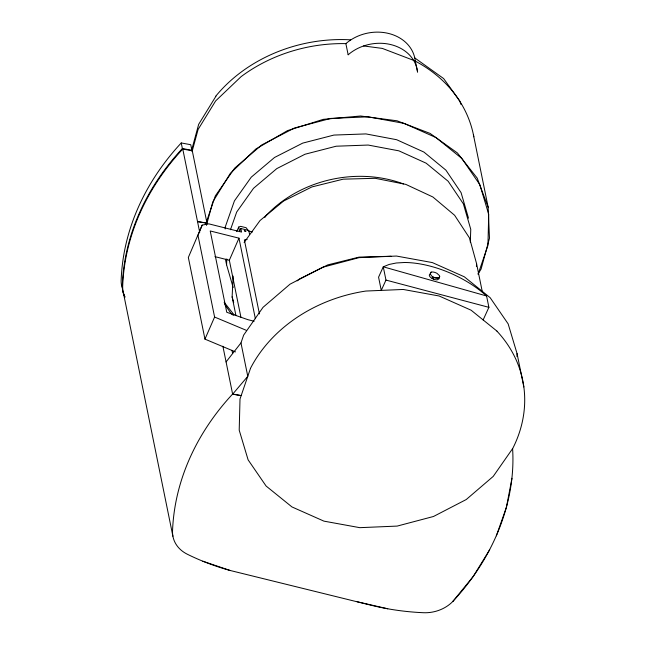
<?xml version="1.0" encoding="UTF-8"?>
<svg xmlns="http://www.w3.org/2000/svg" width="645" height="645" viewBox="0 0 645 645"><rect width="100%" height="100%" fill="white"/><g stroke="black" fill="none" stroke-linecap="round" stroke-linejoin="round"><path stroke-width="0.97" d="M516.976 356.572L517.048 353.557L508.147 323.871L490.16 297.692L464.303 276.786L432.335 262.579L396.449 256.049L359.08 257.637L322.782 267.232L290.016 284.179L263.031 307.326L243.657 335.102L240.972 342.922L226.072 361.926M225.178 228.967L225.25 226.992L234.425 200.885L251.244 177.173L274.536 157.469L302.731 143.109L333.908 135.071L365.933 133.918L396.627 139.707L423.894 152.059L445.888 170.127L461.094 192.678L468.496 218.179M233.159 287.509L226.589 264.837L226.79 258.903M470.31 242.181L470.761 229.322L463.36 203.82L448.154 181.261L426.16 163.193L398.892 150.841L368.198 145.052L336.174 146.213L305.004 154.244L276.802 168.603L253.509 188.316L236.691 212.028L230.467 229.741M430.134 273.698L431.263 272.109L430.538 272.521C429.272 276.407 436.318 279.237 439.414 277.632L439.543 275.697L436.996 273.359A5.337 2.556 24.4 0 0 432.142 272.005L431.207 272.166M439.834 276.431L438.689 278.051L435.448 277.85M235.949 315.615L232.127 296.869L233.127 276.084M476.421 266.554L476.558 263.571L469.512 237.989L454.612 215.277L432.876 196.991L405.794 184.381L375.205 178.302L343.196 179.165L311.938 186.921L283.582 201.03L260.04 220.534L244.108 242.488M489.7 549.709L473.277 576.388L452.951 601.293C490.974 560.465 516.145 505.148 512.606 448.622L493.231 476.389L466.238 499.536L433.48 516.492L397.175 526.086L359.805 527.666L323.919 521.136L291.959 506.938L266.103 486.032L248.107 459.845L239.206 430.167L240.005 399.013L250.453 368.513M511.969 478.292L506.398 507.357L496.352 535.842M191.42 150.962L198.668 124.332L215.97 96.161M206.811 222.235L192.283 150.817L198.088 129.476L215.624 100.943L241.101 76.642A144.085 118.89 -11.5 0 1 345.873 43.634A41.28 34.064 -11.5 0 1 388.806 33.508A41.28 34.064 -11.5 0 1 415.259 61.017M206.489 225.105L212.818 201.861L230.346 173.328L255.823 149.035L287.509 130.621L323.25 119.357L360.603 116.003L397.03 120.792L430.038 133.394L457.386 152.954L477.211 178.141L488.152 207.222L489.482 238.239L481.089 269.062L478.058 274.004M206.456 224.944L206.053 222.977L215.333 195.887L234.707 168.119L261.693 144.964L294.459 128.016L330.756 118.422L368.126 116.834L404.012 123.364L435.98 137.57L461.836 158.477L479.824 184.663L488.725 214.342L487.926 245.495L478.138 274.085M249.518 234.054L248.793 230.491L240.835 228.499L241.561 232.063L208.778 223.847L202.167 225.105L197.983 235.377L214.6 317.05L204.957 339.133L235.514 351.912M202.167 225.105L188.34 257.452L204.957 339.133M236.715 231.619L238.706 227.064L240.617 226.347L246.148 227.733L248.107 230.338M239.489 231.587L240.835 228.499M240.924 317.243L229.33 260.249L238.972 238.166L210.23 230.966L226.766 312.277L247.825 319.654L254.154 321.242M486.58 295.966L383.267 266.812L385.968 280.083L381.26 290.395L378.575 277.173L383.267 266.812L389.193 264.434L396.288 262.991L404.375 262.499A71.248 34.064 24.4 0 1 452.508 274.061C464.819 279.72 476.502 286.864 486.58 295.966L488.894 307.334L483.145 319.928M439.051 278.213A4.999 2.386 24.4 0 1 439.003 278.874L437.004 279.914L434.641 279.591L432.158 278.543L432.956 276.802M433.375 279.148L434.174 277.406M429.788 274.278L429.409 274.81A4.999 2.386 24.4 0 0 430.223 277.036L432.158 278.543M264.845 217.43L266.611 214.995M452.959 601.309A33.508 27.646 -11.5 0 1 423.313 612.71A238.231 196.564 -11.5 0 1 387.726 608.775A238.336 196.652 -11.5 0 1 370.456 605.075L230.12 570.47L202.82 561.206A238.198 196.54 -11.5 0 1 187.324 554.232A33.467 27.614 -11.5 0 1 172.513 531.674A265.071 218.711 -11.5 0 1 232.611 394.063L241.174 395.595L232.643 394.192L247.777 376.333L240.972 342.922M297.16 280.873L299.441 278.987L327.805 264.877L359.055 257.121L391.064 256.258M247.164 239.376L244.382 239.956L259.427 313.913M363.595 45.948L382.3 48.407L414.388 60.654M206.053 222.977L197.515 221.566L207.005 223.21M181.245 142.948L190.759 144.714L191.888 150.285L182.374 148.519L181.245 142.948A265.071 218.711 -11.5 0 0 121.147 280.551A33.467 27.614 -11.5 0 0 122.058 287.347M124.896 296.885A33.355 27.525 -11.5 0 1 122.671 286.662A265.071 218.711 -11.5 0 1 182.761 149.051L192.283 150.817M357.201 601.753L387.726 608.775M248.599 230.991L252.469 231.958M214.954 256.646L229.33 260.249M385.968 280.083L488.894 307.334M214.6 317.05L246.084 330.224M414.719 57.889L443.623 78.553L459.659 100.83L461.054 104.546M496.956 331.103L471.1 310.197L439.132 295.99L403.246 289.46L365.876 291.048A143.4 118.325 -11.5 0 0 250.397 368.497M233.329 315.308L230.983 313.406L224.799 304.408M224.129 302.231L234.046 314.816M232.127 296.869L233.7 302.553M473.43 134.837L488.152 207.222M517.048 353.557L523.845 386.968M476.558 263.571L482.387 292.193M415.307 61.009L417.573 72.143A41.28 34.064 -11.5 0 0 391.072 44.642A41.28 34.064 -11.5 0 0 348.171 54.777M345.873 43.618L348.139 54.752M238.706 227.064L239.577 231.378M238.972 238.166L255.364 318.743M225.452 259.266L226.589 264.837M231.966 350.34L232.571 353.299M182.769 149.051L199.716 232.361M222.88 346.22L232.643 394.192M123.058 291.226L172.9 536.237M230.12 570.47A238.303 196.628 -11.5 0 1 202.82 561.206M496.916 331.127A143.198 118.156 -11.5 0 1 512.654 448.63M182.374 148.511A265.071 218.711 -11.5 0 0 122.284 286.122A33.355 27.525 -11.5 0 0 124.92 297.176M415.235 61.098A143.569 118.454 -11.5 0 1 473.817 136.78M215.833 96.089A142.392 117.487 -11.5 0 1 350.646 39.837M266.667 215.027A112.069 92.469 -11.5 0 1 403.488 183.962M244.31 230.741L245.801 231.329L244.31 230.741"/></g></svg>
